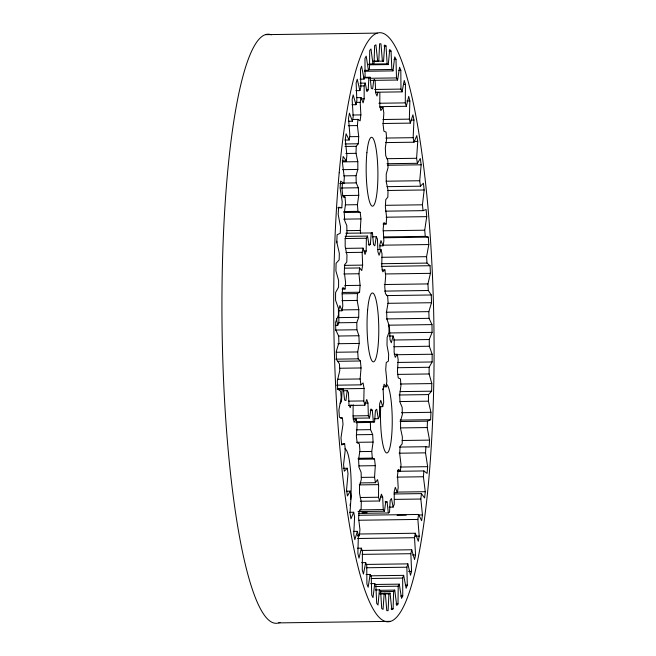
<?xml version="1.0" encoding="UTF-8"?>
<svg xmlns="http://www.w3.org/2000/svg" width="656" height="656" viewBox="0 0 656 656"><rect width="100%" height="100%" fill="white"/><g stroke="black" fill="none" stroke-linecap="round" stroke-linejoin="round"><path stroke-width="0.98" d="M353.141 404.67L353.067 417.282L354.142 422.308L356.241 419.217L353.182 419.266M379.865 92.955L379.791 105.575L380.865 110.602L382.965 107.51L379.906 107.551M360.283 501.258L379.627 500.995L378.528 497.248L378.602 484.628L377.528 479.602L375.437 482.693L360.16 482.906M400.053 421.537L427.474 421.16L430.623 419.701L430.935 412.312L428.401 401.169L428.557 394.584L431.632 391.189L431.812 383.58L429.114 373.969L429.147 367.278L432.124 361.973L432.165 354.24L429.327 346.253L429.245 339.521L432.083 332.371L431.984 324.597L429.049 318.332L428.844 311.633L431.517 302.719L431.279 294.979L428.27 290.51L427.95 283.917L430.426 273.339L430.049 265.721L426.999 263.089L381.3 263.72M379.906 106.649L406.318 106.28L405.285 102.894L405.449 84.362L404.252 80.442L402.062 91.865L375.65 92.225M379.496 590.318L394.732 590.113L396.741 605.521L398.012 603.938L398.217 586.193L399.283 584.143L374.904 584.48M336.495 385.187L360.923 384.851L360.136 378.963L361.062 367.959L360.382 360.989L358.184 358.848L357.725 351.952L359.209 343.432L358.914 335.741L356.889 329.755L356.798 322.531L358.701 317.34L358.816 309.673L357.151 300.44L357.454 293.593L359.578 292.232L360.103 285.335L358.963 273.757L359.619 267.951L344.351 268.165M345.786 248.37L363.088 248.132L365.039 254.454L366.179 250.994L366.376 238.235L367.516 236.07L345.122 236.381M348.549 405.457L364.834 405.236L363.793 400.931L364.072 388.508L363.071 382.948L360.923 384.851M360.661 233.2L360.226 230.461L360.964 218.915L360.185 212.298L357.979 211.355L357.413 204.688L358.75 195.332L358.332 187.772L356.233 182.893L356.036 175.693L357.832 169.445L357.823 161.679L356.028 153.332L356.216 146.304L358.299 143.779L358.701 136.571L357.397 125.575L357.946 119.4L352.862 119.474M382.899 123.5L410.328 123.123L409.352 119.146L409.852 100.967L408.721 96.366L406.318 106.28M379.906 593.336L390.066 593.196L391.804 609.629L393.108 608.85L393.633 591.482L394.732 590.113M399.512 447.072L425.916 446.711L429.098 447.203L429.549 440.11L427.204 427.556L427.474 421.16M385.605 142.59L414.043 142.204L413.141 137.678L413.961 120.056L412.911 114.825L410.328 123.123M390.066 593.196L388.934 593.869L388.098 610.679L386.778 610.646L385.334 593.368L384.186 593.344L383.047 609.399L381.718 608.555L380.578 590.63L379.43 589.892L375.371 589.949M343.121 390.755L347.196 390.705L345.909 400.586L344.58 400.012L343.375 388.959L342.153 389.557L341.489 401.538L340.226 403.391M360.152 83.164L365.244 83.099L366.95 91.676L368.213 89.831L368.877 77.851L370.099 77.244L371.304 88.298L372.633 88.872L373.789 79.983M342.407 183.713L342.038 189.486L342.826 196.103L345.031 197.046L345.589 203.704L344.261 213.061L344.679 220.621L346.778 225.508L346.975 232.708L345.179 238.956L345.187 246.713L346.975 255.061L346.786 262.097L344.712 264.622L344.302 271.822L345.614 282.818L345.056 288.993L342.006 289.034M337.75 207.813L341.809 207.755L342.194 201.613L340.07 187.788L340.644 181.072L343.826 183.516L344.326 177.702L342.44 162.762L343.137 156.481L346.286 160.851L342.227 160.909M375.437 482.693L374.56 477.224L375.298 465.67L374.519 459.052L372.313 458.109L358.061 458.306M397.487 471.311L423.899 470.942L427.081 473.394L427.655 466.67L425.531 452.845L425.916 446.711M386.966 163.721L417.429 163.303L416.601 158.285L417.749 141.409L416.79 135.603L414.043 142.204M373.256 61.213L383.539 61.123L384.678 45.059L386.007 45.912L387.147 63.837L388.295 64.567L389.721 49.43L391.042 51.078L391.862 69.462L393.001 70.889L364.556 71.283M367.516 236.07L369.09 245.483L370.378 244.352L371.247 232.872L372.469 232.946L373.51 244.532L374.83 245.828L376.273 236.767L372.206 236.824M356.257 422.144L374.576 421.89L375.437 410.418L376.733 409.278L378.307 418.692L374.232 418.749M394.018 493.984L421.439 493.607L424.588 497.978L425.285 491.705L423.399 476.756L423.899 470.942M383.055 224.09L386.113 224.04L386.663 217.866L385.359 206.87L385.761 199.67L387.844 197.144L388.032 190.109L386.245 181.761L386.236 174.004L388.032 167.756L387.827 160.556L385.728 155.669L385.318 148.108L386.646 138.752L386.081 132.094L383.883 131.151L383.096 124.533L383.834 112.98L382.965 107.51M357.356 535.78L359.39 535.755L359.939 529.581L358.635 518.584L359.045 511.385L361.12 508.851L361.308 501.824L359.521 493.476L359.513 485.711L361.308 479.462L361.112 472.263L359.004 467.384L358.594 459.823L359.923 450.467L359.357 443.8L357.159 442.857L356.372 436.24L357.11 424.694L356.241 419.217M397.388 470.844L400.447 470.803L400.996 464.628L399.693 453.632L400.094 446.433L402.177 443.907L402.366 436.871L400.57 428.524L400.57 420.758L402.358 414.518L402.161 407.319L400.062 402.431L399.643 394.871L400.98 385.515L400.414 378.848L398.208 377.905L397.429 371.296L398.167 359.742L397.29 354.273L394.24 354.314M386.933 186.665L420.455 186.206L419.717 180.744L421.16 164.804L420.307 158.49L417.429 163.303M379.43 589.892L378.004 605.037L376.683 603.381L375.863 584.996L374.724 583.569L370.665 583.627M346.286 160.851L346.893 155.423L345.269 139.531L346.081 133.767L349.156 140.015L345.097 140.072M358.643 515.272L418.569 514.452L421.644 520.692L422.456 514.935L420.832 499.036L421.439 493.607M383.145 386.851L386.195 386.81L386.851 381.013L385.72 369.426L386.236 362.53L388.368 361.177L388.664 354.33L386.999 345.097L387.122 337.422L389.016 332.231L388.934 325.007L386.909 319.029L386.605 311.329L388.098 302.81L387.639 295.922L385.441 293.773L384.76 286.811L385.687 275.799L384.892 269.911L381.841 269.952M385.498 211.166L423.071 210.65L422.431 204.803L424.161 189.978L423.415 183.221L420.455 186.206M393.001 70.889L394.707 56.842L395.994 59.278L396.486 77.916L397.602 80.024L370.181 80.401M374.724 583.569L373.018 597.624L371.731 595.181L371.239 576.55L370.123 574.443L366.056 574.492M356.987 97.678L361.062 97.621L360.193 102.336L360.89 114.907L360.111 120.843L357.946 119.4M358.012 511.573L384.482 511.213L385.769 501.332L387.089 501.906L388.303 512.959L358.775 513.361M349.156 140.015L349.861 135.029L348.516 118.351L349.435 113.176L352.403 121.229L348.344 121.286M359.455 534.009L415.322 533.238L418.29 541.29L419.209 536.108L417.864 519.429L418.569 514.452M372.313 458.109L371.747 451.451L373.084 442.095L372.665 434.534L370.566 429.647L370.369 422.448L356.11 422.644M426.999 263.089L426.572 256.676L428.819 244.54L428.319 237.136L425.268 236.373L424.719 230.207L426.728 216.652L426.105 209.535L423.071 210.65M397.602 80.024L399.57 67.215L400.816 70.413L400.98 89.101L402.062 91.865M370.123 574.443L368.164 587.243L366.909 584.053L366.745 565.365L365.663 562.602L361.604 562.651M363.088 248.132L362.145 252.322L362.637 265.114L361.768 270.567L359.619 267.951M353.256 418.225L369.541 417.995L370.993 408.934L372.313 410.23L373.346 421.816L374.576 421.89M352.403 121.229L353.199 116.743L352.149 99.466L353.166 94.923L356.003 104.698L351.936 104.755M361.956 550.45L411.722 549.769L414.559 559.543L415.576 554.992L414.526 537.715L415.322 533.238M338.89 310.813L341.948 310.772L342.809 306.057L342.12 293.494L342.891 287.549L345.056 288.993M379.947 245.861L382.997 245.82L383.867 241.105L383.178 228.542L383.949 222.605L386.113 224.04M394.281 492.623L397.331 492.582L398.2 487.867L397.511 475.297L398.282 469.36L400.447 470.803M365.663 562.602L363.473 574.025L362.276 570.105L362.44 551.573L361.407 548.178L357.348 548.236M356.003 104.698L356.88 100.762L356.134 83.074L357.233 79.22L359.898 90.602L355.839 90.659M366.179 564.431L407.827 563.865L410.492 575.246L411.591 571.384L410.853 553.697L411.722 549.769M379.676 406.671L382.735 406.63L383.678 402.44L383.178 389.648L384.055 384.203L386.195 386.81M361.407 548.178L359.004 558.1L357.881 553.492L358.373 535.321L357.405 531.335L353.338 531.393M365.244 83.099L364.154 85.895L364.162 98.794L363.096 102.894L361.062 97.621M378.004 92.135L376.995 96.03L375.732 93.086L375.134 80.647L374.322 79.54M351.034 404.818L350.271 407.745L349.008 404.801L348.41 392.354L347.196 390.705M389.033 336.028L393.1 335.97L391.32 342.793L390.058 339.849L389.467 327.401L388.655 326.303M379.627 500.995L381.407 494.173L382.669 497.117L383.26 509.556L384.482 511.213M359.898 90.602L360.849 87.264L360.423 69.364L361.587 66.231L364.064 79.097L360.005 79.155M370.148 575.82L403.661 575.361L406.138 588.235L407.302 585.103L406.876 567.202L407.827 563.865M357.405 531.335L354.814 539.642L353.764 534.41L354.584 516.789L353.682 512.262L349.615 512.32M377.93 249.567L380.98 249.526L379.086 255.291L377.872 251.691L377.471 239.071L376.273 236.767M364.834 405.236L366.729 399.471L367.95 403.071L368.352 415.699L369.541 417.995M364.064 79.097L365.072 76.391L364.966 58.474L366.187 56.096L368.442 70.315L364.383 70.372M399.283 584.143L401.538 598.362L402.759 595.992L402.653 578.075L403.661 575.361M335.724 325.327L337.758 325.302L338.857 322.506L338.84 309.599L339.915 305.507L341.948 310.772M389.074 507.162L393.149 507.104L394.24 504.308L394.231 491.41L395.297 487.31L397.331 492.582M353.682 512.262L350.935 518.855L349.976 513.049L351.124 496.182L350.296 491.155L346.229 491.213M368.442 70.315L369.508 68.265L369.713 50.528L370.984 48.946L372.993 64.354L368.926 64.411M378.307 418.692L379.447 416.527L379.644 403.768L380.775 400.308L382.735 406.63M350.296 491.155L347.418 495.969L346.565 489.655L348.016 473.722L347.27 468.261L343.211 468.31M397.29 354.273L395.199 357.356L394.125 352.329L394.199 339.718L393.1 335.97M372.993 64.354L374.092 62.984L374.617 45.608L375.921 44.829L377.659 61.262L373.6 61.32M347.27 468.261L344.31 471.238L343.564 464.481L345.294 449.655L344.654 443.817L341.604 443.858M384.892 269.911L382.743 271.814L381.743 266.254L382.022 253.831L380.98 249.526M377.659 61.262L378.791 60.59L379.627 43.78L380.947 43.821L382.391 61.09L383.539 61.123M388.303 512.959L389.516 512.352L390.189 500.38L391.443 498.527L393.149 507.104M344.654 443.817L341.628 444.932L340.997 437.806L343.006 424.252L342.457 418.093L339.406 417.331L338.906 409.918L341.161 397.782L340.726 391.37L337.676 388.746L337.299 381.128L339.775 370.542L339.455 363.949L336.446 359.48L336.208 351.739L338.881 342.826L338.676 336.126L335.741 329.87L335.642 322.088L338.48 314.937L338.398 308.213L335.56 300.227L335.601 292.494L338.578 287.189L338.611 280.497L335.913 270.879L336.093 263.277L339.168 259.874L339.324 253.298L336.79 242.146L337.102 234.758L340.251 233.298L340.521 226.91L338.176 214.356L338.627 207.255L341.809 207.755M265.5 34.653L377.225 33.112M383.973 45.936L386.007 45.912M389.008 51.111L391.042 51.078M393.961 59.302L395.994 59.278M368.861 64.083L387.147 63.837M368.992 64.829L388.295 64.567M368.5 69.782L391.862 69.462M398.782 70.438L400.816 70.413M363.99 77.334L370.099 77.244M363.793 77.916L368.877 77.851M370.082 78.277L396.486 77.916M403.415 84.386L405.449 84.362M360.078 85.952L364.154 85.895M374.568 89.462L400.98 89.101M366.171 89.856L368.213 89.831M361.112 98.835L364.162 98.794M406.802 101.008L409.852 100.967M356.126 102.393L360.193 102.336M378.873 103.254L405.285 102.894M352.739 115.013L360.89 114.907M382.94 119.507L409.352 119.146M410.918 120.097L413.961 120.056M348.238 125.706L357.397 125.575M349.541 136.702L358.701 136.571M385.712 138.055L413.141 137.678M413.682 141.466L417.749 141.409M345.064 143.959L358.299 143.779M345.023 146.452L356.216 146.304M345.851 153.471L356.028 153.332M387.147 158.686L416.601 158.285M342.555 161.893L357.823 161.679M387.647 165.263L421.16 164.804M342.555 169.65L357.832 169.445M343.818 175.857L356.036 175.693M386.195 181.204L419.717 180.744M342.998 183.073L356.233 182.893M339.767 183.573L343.826 183.516M341.022 188.018L358.332 187.772M387.598 190.478L424.161 189.978M342.457 195.554L358.75 195.332M342.99 197.071L345.031 197.046M345.195 204.861L357.413 204.688M385.867 205.312L422.431 204.803M343.728 211.552L357.979 211.355M343.892 212.519L360.185 212.298M386.097 217.21L426.728 216.652M343.662 219.153L360.964 218.915M346.991 230.641L360.226 230.461M383.079 230.781L424.719 230.207M345.794 233.224L372.469 232.946M383.621 236.947L425.268 236.373M383.629 237.751L428.319 237.136M344.999 238.53L366.376 238.235M368.344 244.376L370.378 244.352M383.112 245.172L428.819 244.54M364.146 251.018L366.179 250.994M345.86 252.544L362.145 252.322M381.882 257.291L426.572 256.676M344.318 265.368L362.637 265.114M381.3 266.393L430.049 265.721M343.695 273.962L358.963 273.757M385.736 273.954L430.426 273.339M384.268 284.524L427.95 283.917M344.835 285.549L360.103 285.335M384.596 291.108L428.27 290.51M342.276 292.469L359.578 292.232M342.186 293.798L357.454 293.593M386.589 295.594L431.279 294.979M341.883 300.645L357.151 300.44M387.835 303.318L431.517 302.719M341.514 309.911L358.816 309.673M386.179 312.223L428.844 311.633M338.34 317.619L358.701 317.34M386.384 318.923L429.049 318.332M338.48 322.785L356.798 322.531M388.311 325.196L431.984 324.597M335.511 330.05L356.889 329.755M389.426 332.961L432.083 332.371M338.553 336.02L358.914 335.741M393.69 340.013L429.245 339.521M337.832 343.728L359.209 343.432M393.78 346.745L429.327 346.253M336.348 352.247L357.725 351.952M397.626 354.707L432.165 354.24M335.79 359.152L358.184 358.848M337.988 361.3L360.382 360.989M397.593 362.448L432.124 361.973M339.685 368.254L361.062 367.959M397.659 367.704L429.147 367.278M397.626 374.396L429.114 373.969M337.742 379.275L360.136 378.963M400.324 384.014L431.812 383.58M337.61 388.869L364.072 388.508M337.266 389.041L343.375 388.959M338.086 389.615L342.153 389.557M400.152 391.616L431.632 391.189M399.102 394.994L428.557 394.584M348.525 401.144L363.793 400.931M399.963 401.554L428.401 401.169M364.892 403.112L367.95 403.071M370.271 410.254L372.313 410.23M401.48 412.714L430.935 412.312M353.076 415.904L368.352 415.699M340.431 418.118L342.457 418.093M400.152 420.119L430.623 419.701M356.044 422.054L373.346 421.816M400.791 427.917L427.204 427.556M356.315 429.844L370.566 429.647M356.38 434.756L372.665 434.534M402.12 440.488L429.549 440.11M356.79 442.316L373.084 442.095M359.529 451.615L371.747 451.451M399.119 453.206L425.531 452.845M358.225 459.282L374.519 459.052M359.012 465.899L375.298 465.67M400.234 467.047L427.655 466.67M361.325 477.404L374.56 477.224M396.995 477.125L423.399 476.756M359.258 484.899L378.602 484.628M396.847 492.098L425.285 491.705M360.201 497.494L378.528 497.248M380.628 497.141L382.669 497.117M394.428 499.396L420.832 499.036M385.056 501.93L387.089 501.906M359.849 509.884L383.26 509.556M362.03 512.738L367.122 512.664M397.069 515.288L406.203 515.157M418.397 514.993L422.456 514.935M358.955 520.241L417.864 519.429M415.15 536.165L419.209 536.108M357.651 538.502L414.526 537.715M362.096 554.369L410.853 553.697M412.526 555.033L415.576 554.992M366.245 567.76L406.876 567.202M408.549 571.425L411.591 571.384M371.165 578.502L402.653 578.075M405.277 585.127L407.302 585.103M375.872 586.505L398.217 586.193M380.431 591.663L393.633 591.482M379.799 594L388.934 593.869M400.734 596.017L402.759 595.992M395.978 603.963L398.012 603.938M391.074 608.883L393.108 608.85M278.775 622.888L390.5 621.347M357.946 534.796L359.39 535.755M382.997 245.82L380.972 240.555L379.898 244.647L379.906 249.608M336.438 318.627L337.758 325.302M344.777 448.983A34.456 5.855 89.2 0 1 350.698 499.593M350.304 503.759A34.456 5.855 89.2 0 1 350.074 505.694M386.253 384.088A34.456 5.855 89.2 0 1 392.222 423.801A34.456 5.855 89.2 0 1 385.359 451.869A34.456 5.855 89.2 0 1 380.701 406.818M382.76 389.713A34.456 5.855 89.2 0 1 383.096 388.434M336.84 241.178A34.456 5.855 89.2 0 1 336.815 242.802M280.005 622.405A294.577 50.036 89.2 0 1 222.122 330.968A294.577 50.036 89.2 0 1 271.404 34.825M366.893 152.741A34.456 5.855 89.2 0 0 372.141 206.115A34.456 5.855 89.2 0 0 377.061 156.308A34.456 5.855 89.2 0 0 366.893 152.741M367.639 309.853A34.456 5.855 89.2 0 0 373.313 361.833A34.456 5.855 89.2 0 0 377.782 310.46A34.456 5.855 89.2 0 0 367.639 309.853M339.185 172.815A294.577 50.036 89.2 0 0 386.384 621.667A294.577 50.036 89.2 0 0 426.015 187.214A294.577 50.036 89.2 0 0 339.185 172.815"/></g></svg>
